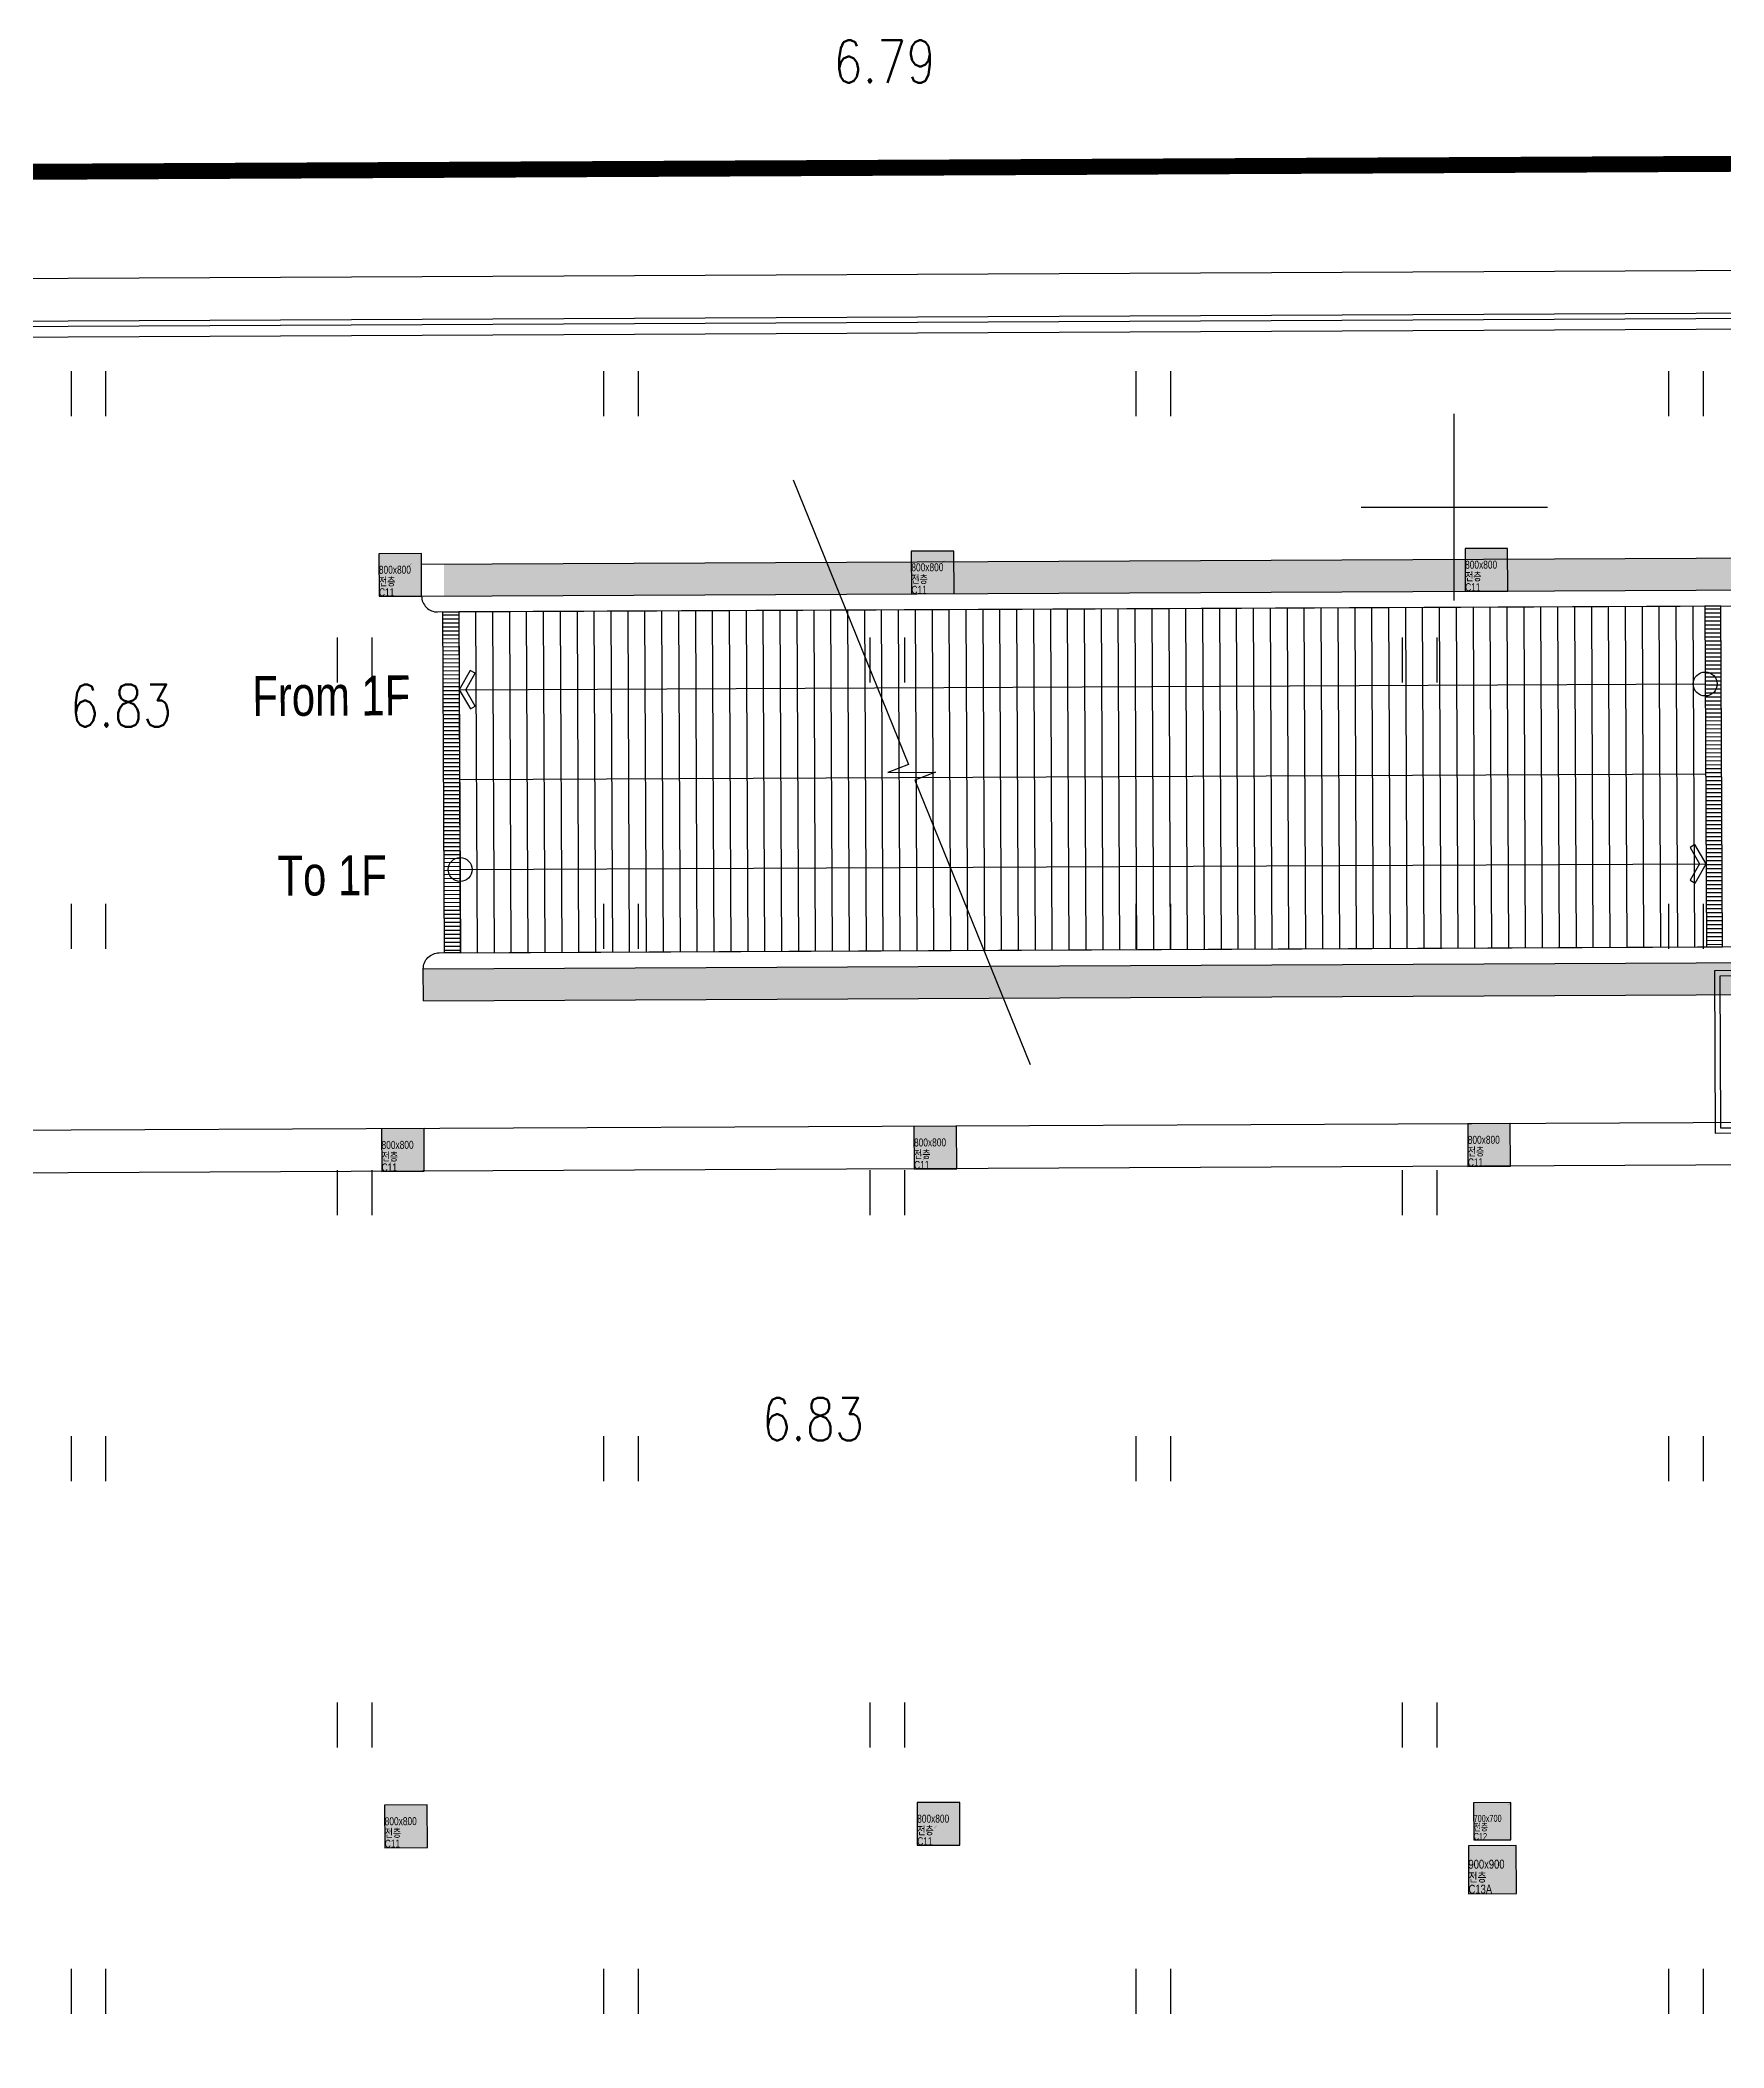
# Model space of a CAD drawing. Extents: x 582395 to 582722, y 2329868 to 2330119.
# Drawn here: x 582573.44 to 582605.06, y 2330021.07 to 2330058.77 of the extents above; entities that cross this region are included whole.
import ezdxf
from ezdxf.enums import TextEntityAlignment as Align

# ---------------------------------------------------------------- set-up
doc = ezdxf.new("R2010")
doc.units = 0
doc.linetypes.add('ACAD_ISO05W100', pattern=[33, 24, -3, 0, -3, 0, -3])
doc.linetypes.add('CENTER2', pattern=[1.125, 0.75, -0.125, 0.125, -0.125])
for name, color, linetype in [('A-252', 252, 'Continuous'), ('A-254', 254, 'Continuous'), ('A-CEN2', 8, 'CENTER2'), ('A-COL', 2, 'Continuous'), ('A-CON', 2, 'Continuous'), ('A-ELE4', 8, 'Continuous'), ('A-PAT', 251, 'Continuous'), ('A-SITE', 2, 'ACAD_ISO05W100'), ('A-SYM', 7, 'Continuous'), ('A-WALB', 3, 'Continuous'), ('dc1', 4, 'Continuous'), ('K1_T', 7, 'Continuous'), ('KYHIEU', 3, 'Continuous'), ('RG', 11, 'Continuous')]:
    doc.layers.add(name, color=color, linetype=linetype)
doc.styles.add('DC', font='romans.shx', dxfattribs={"width": 0.8, "height": 0.8})
doc.styles.add('Hrtext', font='', dxfattribs={"width": 0.8})
doc.styles.get('Hrtext').set_extended_font_data('Dotum')

# ---------------------------------------------------------------- blocks, each defined once
blk = doc.blocks.new('A$C4eba979e')
at = {"layer": 'A-254'}
h = blk.add_hatch(color=256, dxfattribs=at)
h.dxf.hatch_style = 1
h.paths.add_polyline_path([(400, 400), (-400, 400), (-400, -400), (400, -400)])
at = {"layer": 'A-COL'}
blk.add_lwpolyline([(-400, -400), (400, -400), (400, 400), (-400, 400)], close=True, dxfattribs=at)
at = {"layer": 'Defpoints', "const_width": 0.373}
blk.add_lwpolyline([(400, 400), (-400, -400)], dxfattribs=at)
at = {"layer": 'Defpoints', "style": 'Hrtext', "width": 0.8}
for s, p in [('800x800', (-400, 22)), ('C11', (-400, -400)), ('전층', (-400, -200))]:
    blk.add_text(s, height=150, dxfattribs=at).set_placement(p)
blk = doc.blocks.new('A$C46189fca')
at = {"layer": 'A-254'}
h = blk.add_hatch(color=256, dxfattribs=at)
h.dxf.hatch_style = 1
h.paths.add_polyline_path([(450, 450), (-450, 450), (-450, -450), (450, -450)])
at = {"layer": 'A-COL'}
blk.add_lwpolyline([(-450, -450), (450, -450), (450, 450), (-450, 450)], close=True, dxfattribs=at)
at = {"layer": 'Defpoints', "const_width": 0.42}
blk.add_lwpolyline([(450, 450), (-450, -450)], dxfattribs=at)
at = {"layer": 'Defpoints', "style": 'Hrtext', "width": 0.8}
for s, p in [('900x900', (-450, 18)), ('C13A', (-450, -450)), ('전층', (-450, -225))]:
    blk.add_text(s, height=168.8, dxfattribs=at).set_placement(p)
blk = doc.blocks.new('A$C094330d1')
at = {"layer": 'A-254'}
h = blk.add_hatch(color=256, dxfattribs=at)
h.dxf.hatch_style = 1
h.paths.add_polyline_path([(350, 350), (-350, 350), (-350, -350), (350, -350)])
at = {"layer": 'A-COL'}
blk.add_lwpolyline([(-350, -350), (350, -350), (350, 350), (-350, 350)], close=True, dxfattribs=at)
at = {"layer": 'Defpoints', "const_width": 0.327}
blk.add_lwpolyline([(350, 350), (-350, -350)], dxfattribs=at)
at = {"layer": 'Defpoints', "style": 'Hrtext', "width": 0.8}
for s, p in [('700x700', (-350, -11)), ('C12', (-350, -350)), ('전층', (-350, -175))]:
    blk.add_text(s, height=131.2, dxfattribs=at).set_placement(p)

msp = doc.modelspace()

# ---------------------------------------------------------------- hatches: boundary and pattern name
at = {"layer": 'A-252'}
h = msp.add_hatch(dxfattribs=at)
h.set_pattern_fill('ANSI31', color=8, scale=0.1, angle=45.2665)
h.set_pattern_definition([(90.26651, (582312.80656, 2330298.2422), (-0.31749657, -0.00147685), [])])
h.paths.add_polyline_path([(582604.737, 2330041.743), (582604.707, 2330048.143), (582581.307, 2330048.034), (582581.337, 2330041.634)])
at = {"layer": 'A-ELE4'}
h = msp.add_hatch(dxfattribs=at)
h.set_pattern_fill('ANSI31', color=8, scale=0.6, angle=135.2665)
h.set_pattern_definition([(180.266512, (582463.92691, 2330375.638696), (0.000348862, -0.074999189), [])])
h.paths.add_polyline_path([(582581.307, 2330048.034), (582581.007, 2330048.033), (582581.037, 2330041.633), (582581.337, 2330041.634)])
h = msp.add_hatch(dxfattribs=at)
h.set_pattern_fill('ANSI31', color=8, scale=0.6, angle=135.2665)
h.set_pattern_definition([(180.266512, (582462.72692, 2330375.633114), (0.000348862, -0.074999189), [])])
h.paths.add_polyline_path([(582604.707, 2330048.143), (582605.007, 2330048.144), (582605.037, 2330041.744), (582604.737, 2330041.743)])
at = {"layer": 'A-PAT'}
h = msp.add_hatch(color=8, dxfattribs=at)
h.dxf.hatch_style = 1
h.paths.add_polyline_path([(582611.403, 2330049.074), (582581.024, 2330048.933), (582581.027, 2330048.333), (582611.405, 2330048.474)])
h = msp.add_hatch(color=8, dxfattribs=at)
h.dxf.hatch_style = 1
h.paths.add_polyline_path([(582611.438, 2330041.474), (582580.638, 2330041.331), (582580.641, 2330040.731), (582611.441, 2330040.874)])

# ---------------------------------------------------------------- linework, layer by layer
at = {"layer": 'A-252', "color": 8}
for points in [[(582580.606, 2330048.331), (582580.606, 2330048.331, 0.414214), (582580.907, 2330048.032), (582611.107, 2330048.173, 0.414214), (582611.405, 2330048.474), (582611.405, 2330048.474)], [(582580.638, 2330041.331), (582580.638, 2330041.331, -0.414214), (582580.937, 2330041.632), (582611.137, 2330041.773, -0.414214), (582611.438, 2330041.474), (582611.438, 2330041.474)]]:
    msp.add_lwpolyline(points, format="xyb", dxfattribs=at)
msp.add_lwpolyline([(582605.037, 2330041.744), (582605.007, 2330048.144), (582581.307, 2330048.034), (582581.337, 2330041.634)], close=True, dxfattribs=at)
at = {"layer": 'A-CEN2', "color": 8, "ltscale": 10}
msp.add_lwpolyline([(582610.739, 2330041.221), (582604.989, 2330041.194), (582605.002, 2330038.344), (582610.752, 2330038.371)], close=True, dxfattribs=at)
at = {"layer": 'A-CON', "color": 8, "ltscale": 10}
for p, q in [((582449.779, 2330053.722), (582639.202, 2330054.603)), ((582450.583, 2330052.926), (582638.874, 2330053.802)), ((582580.603, 2330048.931), (582611.403, 2330049.074)), ((582580.606, 2330048.331), (582580.603, 2330048.931)), ((582580.606, 2330048.331), (582611.405, 2330048.474)), ((582580.638, 2330041.331), (582611.438, 2330041.474)), ((582580.641, 2330040.731), (582580.638, 2330041.331)), ((582580.641, 2330040.731), (582611.441, 2330040.874))]:
    msp.add_line(p, q, dxfattribs=at)
at = {"layer": 'A-CON', "color": 8}
for p, q in [((582649.852, 2330038.653), (582490.953, 2330037.914)), ((582649.055, 2330037.849), (582491.757, 2330037.117))]:
    msp.add_line(p, q, dxfattribs=at)
at = {"layer": 'A-CON', "color": 8, "ltscale": 10}
msp.add_lwpolyline([(582610.853, 2330038.271), (582610.839, 2330041.321), (582604.889, 2330041.294), (582604.903, 2330038.244), (582610.853, 2330038.271)], dxfattribs=at)
at = {"layer": 'A-ELE4', "color": 8}
for points in [[(582581.007, 2330048.033), (582581.307, 2330048.034), (582581.337, 2330041.634), (582581.037, 2330041.633)], [(582605.007, 2330048.144), (582604.707, 2330048.143), (582604.737, 2330041.743), (582605.037, 2330041.744)]]:
    msp.add_lwpolyline(points, close=True, dxfattribs=at)
at = {"layer": 'A-SITE', "const_width": 0.3}
msp.add_lwpolyline([(582670.15, 2330026.75), (582640.01, 2330056.61), (582447.17, 2330055.71), (582447.61, 2329957.39), (582670.47, 2329958.45)], close=True, dxfattribs=at)
at = {"layer": 'A-SYM', "color": 8}
for points in [[(582587.585, 2330050.513), (582589.751, 2330045.17), (582589.36, 2330045.021), (582590.26, 2330045.026), (582589.87, 2330044.877), (582592.036, 2330039.534)], [(582581.611, 2330046.881), (582581.52, 2330046.933), (582581.314, 2330046.571), (582581.523, 2330046.212), (582581.614, 2330046.265), (582581.435, 2330046.572), (582581.611, 2330046.881)], [(582581.314, 2330046.571), (582604.714, 2330046.68)], [(582581.322, 2330044.884), (582604.722, 2330044.993)], [(582604.432, 2330042.995), (582604.523, 2330042.943), (582604.729, 2330043.305), (582604.52, 2330043.664), (582604.429, 2330043.611), (582604.608, 2330043.305), (582604.432, 2330042.995)], [(582581.33, 2330043.196), (582604.729, 2330043.305)]]:
    msp.add_lwpolyline(points, dxfattribs=at)
for centre in [(582604.714, 2330046.68), (582581.33, 2330043.196)]:
    msp.add_circle(centre, 0.225, dxfattribs=at)
at = {"layer": 'A-WALB', "color": 8, "ltscale": 10}
for p, q in [((582533.931, 2330053.214), (582637.081, 2330053.693)), ((582533.932, 2330053.014), (582637.082, 2330053.493))]:
    msp.add_line(p, q, dxfattribs=at)
at = {"layer": 'K1_T'}
for p, q in [((582600, 2330048.25), (582600, 2330051.75)), ((582598.25, 2330050), (582601.75, 2330050))]:
    msp.add_line(p, q, dxfattribs=at)
at = {"layer": 'KYHIEU'}
for p, q in [((582574.022, 2330052.553), (582574.022, 2330051.708)), ((582574.672, 2330052.553), (582574.672, 2330051.708)), ((582584.022, 2330052.553), (582584.022, 2330051.708)), ((582584.672, 2330052.553), (582584.672, 2330051.708)), ((582594.022, 2330052.553), (582594.022, 2330051.708)), ((582594.672, 2330052.553), (582594.672, 2330051.708)), ((582604.022, 2330052.553), (582604.022, 2330051.708)), ((582604.672, 2330052.553), (582604.672, 2330051.708)), ((582579.022, 2330047.553), (582579.022, 2330046.708)), ((582579.672, 2330047.553), (582579.672, 2330046.708)), ((582589.022, 2330047.553), (582589.022, 2330046.708)), ((582589.672, 2330047.553), (582589.672, 2330046.708)), ((582599.022, 2330047.553), (582599.022, 2330046.708)), ((582599.672, 2330047.553), (582599.672, 2330046.708)), ((582574.022, 2330042.553), (582574.022, 2330041.708)), ((582574.672, 2330042.553), (582574.672, 2330041.708)), ((582584.022, 2330042.553), (582584.022, 2330041.708)), ((582584.672, 2330042.553), (582584.672, 2330041.708)), ((582594.022, 2330042.553), (582594.022, 2330041.708)), ((582594.672, 2330042.553), (582594.672, 2330041.708)), ((582604.022, 2330042.553), (582604.022, 2330041.708)), ((582604.672, 2330042.553), (582604.672, 2330041.708)), ((582579.022, 2330037.553), (582579.022, 2330036.708)), ((582579.672, 2330037.553), (582579.672, 2330036.708)), ((582589.022, 2330037.553), (582589.022, 2330036.708)), ((582589.672, 2330037.553), (582589.672, 2330036.708)), ((582599.022, 2330037.553), (582599.022, 2330036.708)), ((582599.672, 2330037.553), (582599.672, 2330036.708)), ((582574.022, 2330032.553), (582574.022, 2330031.708)), ((582574.672, 2330032.553), (582574.672, 2330031.708)), ((582584.022, 2330032.553), (582584.022, 2330031.708)), ((582584.672, 2330032.553), (582584.672, 2330031.708)), ((582594.022, 2330032.553), (582594.022, 2330031.708)), ((582594.672, 2330032.553), (582594.672, 2330031.708)), ((582604.022, 2330032.553), (582604.022, 2330031.708)), ((582604.672, 2330032.553), (582604.672, 2330031.708)), ((582579.022, 2330027.553), (582579.022, 2330026.708)), ((582579.672, 2330027.553), (582579.672, 2330026.708)), ((582589.022, 2330027.553), (582589.022, 2330026.708)), ((582589.672, 2330027.553), (582589.672, 2330026.708)), ((582599.022, 2330027.553), (582599.022, 2330026.708)), ((582599.672, 2330027.553), (582599.672, 2330026.708)), ((582574.022, 2330022.553), (582574.022, 2330021.708)), ((582574.672, 2330022.553), (582574.672, 2330021.708)), ((582584.022, 2330022.553), (582584.022, 2330021.708)), ((582584.672, 2330022.553), (582584.672, 2330021.708)), ((582594.022, 2330022.553), (582594.022, 2330021.708)), ((582594.672, 2330022.553), (582594.672, 2330021.708)), ((582604.022, 2330022.553), (582604.022, 2330021.708)), ((582604.672, 2330022.553), (582604.672, 2330021.708))]:
    msp.add_line(p, q, dxfattribs=at)
at = {"layer": 'RG'}
msp.add_line((582640.01, 2330056.61), (582447.17, 2330055.71), dxfattribs=at)
at = {"layer": 'RG', "color": 11}
msp.add_lwpolyline([(582670.15, 2330026.75), (582640.01, 2330056.61), (582447.17, 2330055.71), (582447.61, 2329957.39), (582670.47, 2329958.45)], close=True, dxfattribs=at)

# ---------------------------------------------------------------- block references
at = {"layer": 'A-CON', "color": 8, "xscale": 0.001, "yscale": 0.001, "zscale": 0.001, "rotation": 0.2665116774998639}
for name, p in [('A$C4eba979e', (582580.204, 2330048.729)), ('A$C4eba979e', (582590.204, 2330048.775)), ('A$C4eba979e', (582600.604, 2330048.824)), ('A$C4eba979e', (582580.254, 2330037.929)), ('A$C4eba979e', (582590.254, 2330037.975)), ('A$C4eba979e', (582600.654, 2330038.024)), ('A$C4eba979e', (582580.313, 2330025.229)), ('A$C4eba979e', (582590.313, 2330025.276)), ('A$C094330d1', (582600.713, 2330025.324)), ('A$C46189fca', (582600.717, 2330024.416))]:
    msp.add_blockref(name, p, dxfattribs=at)

# ---------------------------------------------------------------- texts
at = {"layer": 'A-SYM', "color": 8, "style": 'Hrtext', "width": 0.8}
for s, p in [('From 1F', (582578.91, 2330046.46)), ('To 1F', (582578.925, 2330043.085))]:
    msp.add_text(s, height=0.75, rotation=0.2665, dxfattribs=at).set_placement(p, align=Align.MIDDLE_CENTER)
at = {"layer": 'dc1', "style": 'DC', "width": 0.8}
for s, p in [('6.79', (582588.34, 2330057.97)), ('6.83', (582574, 2330045.873)), ('6.83', (582586.997, 2330032.473))]:
    msp.add_text(s, height=0.8001, dxfattribs=at).set_placement(p)

doc.saveas('drawing.dxf')
